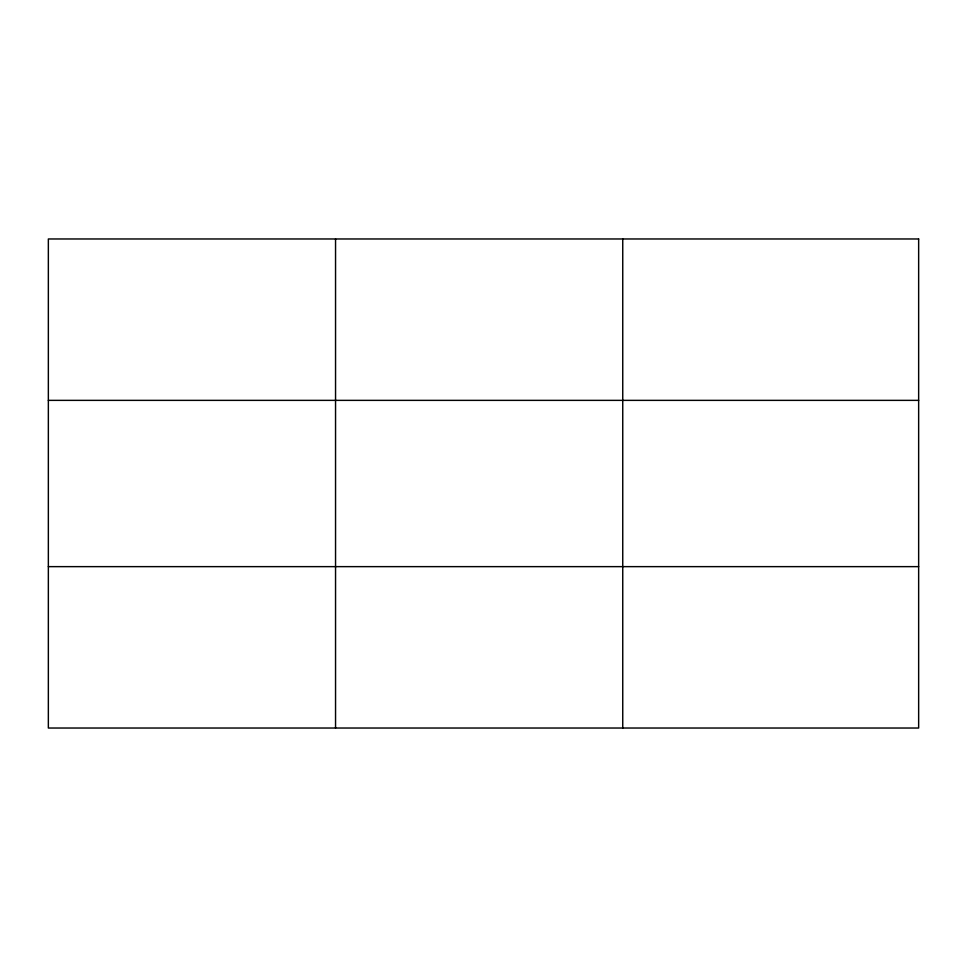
<?xml version="1.0" encoding="UTF-8"?>
<svg xmlns="http://www.w3.org/2000/svg" width="967" height="967" viewBox="0 0 967 967"><rect width="100%" height="100%" fill="white"/><g stroke="black" fill="none" stroke-linecap="round" stroke-linejoin="round"><path stroke-width="1.45" d="M335.549 728.03L335.549 238.97M622.748 728.03L622.748 238.97M48.35 400.362L918.65 400.362M48.35 566.638L918.65 566.638M918.65 238.97L918.65 728.03L48.35 728.03L48.35 238.97L918.65 238.97"/></g></svg>
